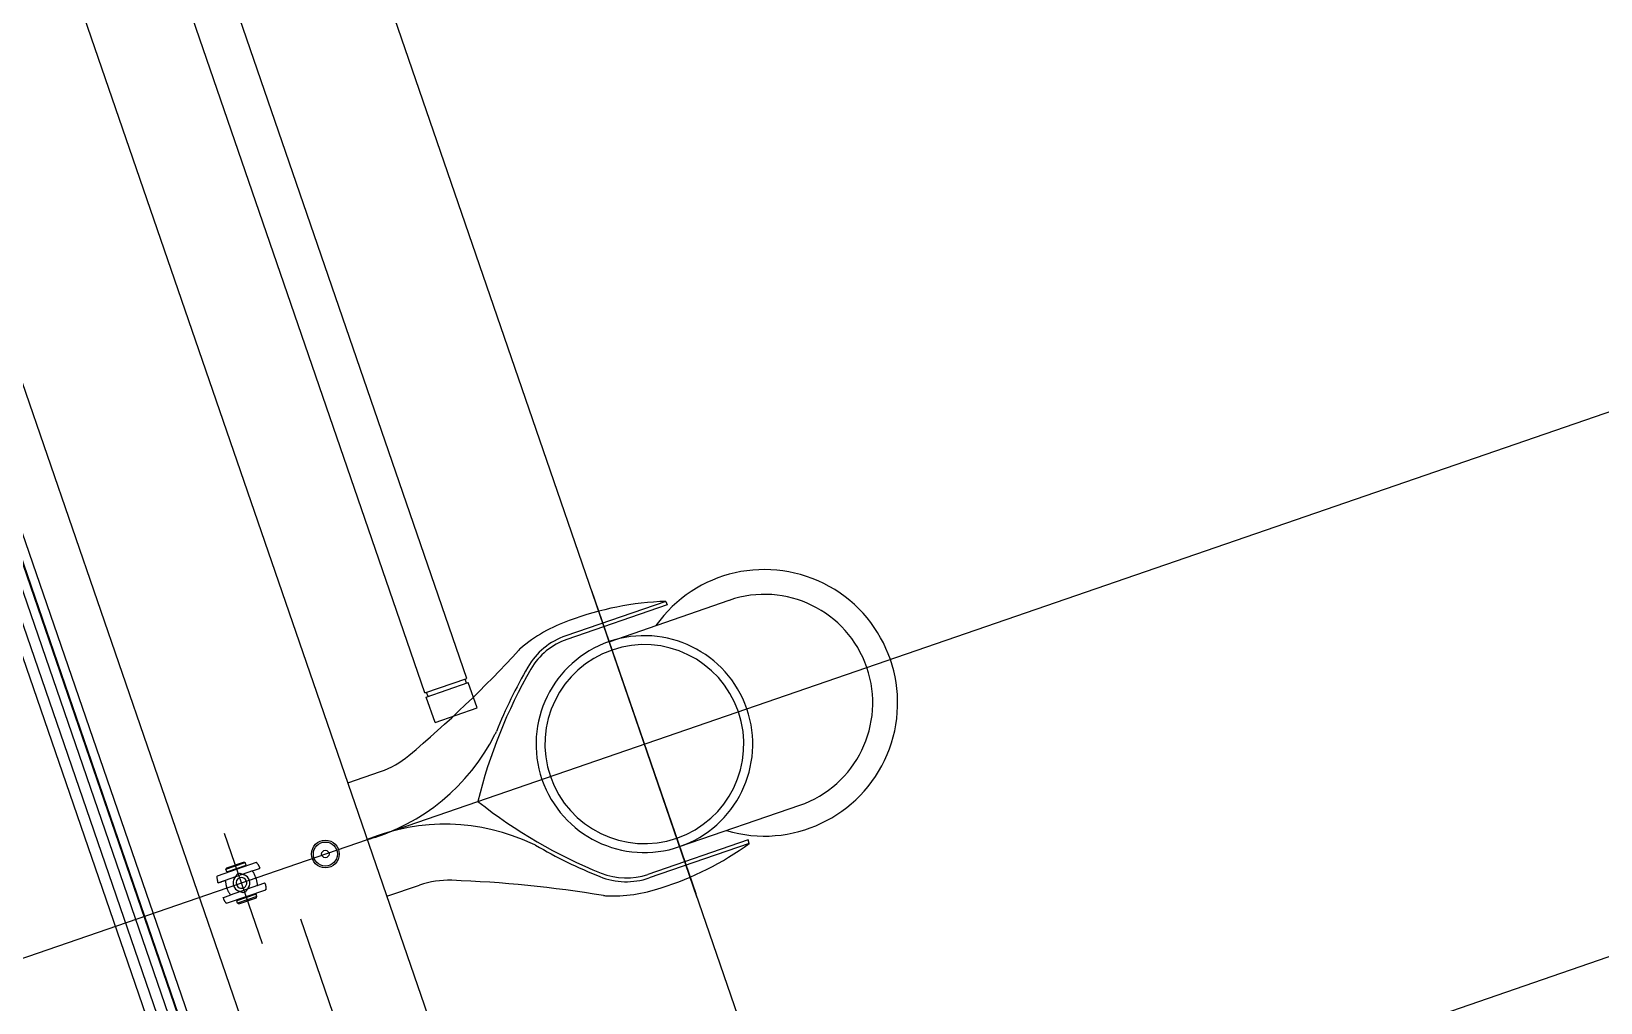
# Model space of a CAD drawing. Extents: x 809487 to 809680, y 818779 to 819225.
# Drawn here: x 809534.65 to 809536.417, y 819072.313 to 819073.407 of the extents above; entities that cross this region are included whole.
import ezdxf

# ---------------------------------------------------------------- set-up
doc = ezdxf.new("R2010")
doc.units = 0
for name, color, linetype in [('F-RC', 7, 'Continuous'), ('MAJ214__', 7, 'Continuous'), ('MAJ270__', 7, 'Continuous'), ('MAJ292__', 7, 'Continuous')]:
    doc.layers.add(name, color=color, linetype=linetype)

msp = doc.modelspace()

# ---------------------------------------------------------------- linework, layer by layer
at = {"layer": 'F-RC'}
for p, q in [((809535.1405, 819072.6782), (809534.797, 819073.6757)), ((809535.0932, 819072.6619), (809534.7497, 819073.6594)), ((809535.0932, 819072.6619), (809535.1405, 819072.6782)), ((809535.0948, 819072.6572), (809535.1421, 819072.6735)), ((809535.0967, 819072.6578), (809535.0951, 819072.6626)), ((809535.1402, 819072.6728), (809535.1386, 819072.6775)), ((809535.1519, 819072.6451), (809535.1421, 819072.6735)), ((809535.1046, 819072.6288), (809535.0948, 819072.6572)), ((809535.1046, 819072.6288), (809535.1519, 819072.6451))]:
    msp.add_line(p, q, dxfattribs=at)
at = {"layer": 'MAJ214__'}
for p, q in [((809534.9077, 819072.2332), (809533.957, 819074.9941)), ((809534.8238, 819072.2439), (809533.8878, 819074.9623)), ((809534.8332, 819072.2472), (809533.8972, 819074.9656)), ((809534.834, 819072.2474), (809533.898, 819074.9658)), ((809534.8124, 819072.24), (809533.8764, 819074.9584)), ((809534.8691, 819072.4634), (809534.8909, 819072.4709)), ((809534.8896, 819072.4715), (809534.8697, 819072.4647)), ((809534.8701, 819072.4606), (809534.8918, 819072.4681)), ((809534.8896, 819072.4715), (809534.8909, 819072.4709)), ((809534.8918, 819072.4681), (809534.8909, 819072.4709)), ((809534.899, 819072.4615), (809534.8683, 819072.4509)), ((809534.8697, 819072.4647), (809534.8691, 819072.4634)), ((809534.8701, 819072.4606), (809534.8691, 819072.4634)), ((809534.872, 819072.4612), (809534.8723, 819072.4603)), ((809534.89, 819072.4674), (809534.8903, 819072.4665)), ((809534.8992, 819072.4616), (809534.9068, 819072.4642)), ((809534.8664, 819072.4318), (809534.874, 819072.4344)), ((809534.8699, 819072.4251), (809534.9139, 819072.4402)), ((809534.9047, 819072.445), (809534.874, 819072.4344)), ((809534.9031, 819072.4354), (809534.8813, 819072.4279)), ((809534.9041, 819072.4326), (809534.8823, 819072.4251)), ((809534.9007, 819072.4346), (809534.901, 819072.4353)), ((809534.9009, 819072.4357), (809534.901, 819072.4353)), ((809534.9041, 819072.4326), (809534.9031, 819072.4354)), ((809534.9034, 819072.4313), (809534.9041, 819072.4326)), ((809534.9125, 819072.4477), (809534.9049, 819072.4451)), ((809534.8823, 819072.4251), (809534.8813, 819072.4279)), ((809534.8836, 819072.4245), (809534.8823, 819072.4251)), ((809534.8829, 819072.4295), (809534.8831, 819072.4291)), ((809534.8837, 819072.4288), (809534.8831, 819072.4291)), ((809534.8836, 819072.4245), (809534.9034, 819072.4313))]:
    msp.add_line(p, q, dxfattribs=at)
for points in [[(809535.3646, 819072.765), (809535.2518, 819072.7262)], [(809535.4585, 819072.4925), (809535.3457, 819072.4537)], [(809534.9033, 819072.4709), (809534.8593, 819072.4558)]]:
    msp.add_lwpolyline(points, dxfattribs=at)
for radius in [0.0155, 0.0135, 0.0042]:
    msp.add_circle((809534.9811, 819072.4806), radius, dxfattribs=at)
for centre, radius, start, end in [((809535.2776, 819072.6513), 0.0792, 109, 149.9624), ((809535.6999, 819072.4071), 0.567, 149.9624, 158.1041), ((809534.966, 819072.7189), 0.2307, 285.6773, 333.2312), ((809535.1552, 819072.626), 0.02, 326.6754, 338.1041), ((809535.1159, 819072.2834), 0.2307, 64.7688, 112.3227), ((809534.966, 819072.7189), 0.2307, 285.6773, 292.3227), ((809535.1159, 819072.2834), 0.2307, 105.6773, 112.3227), ((809535.2079, 819072.4731), 0.02, 59.8959, 71.3246), ((809535.5023, 819072.981), 0.567, 239.8959, 248.0376), ((809534.8866, 819072.448), 0.0095, 145.1826, 198.9999), ((809534.8866, 819072.448), 0.006, 19.0001, 198.9999), ((809534.8866, 819072.448), 0.0109, 101.1265, 116.8735), ((809534.8866, 819072.448), 0.0095, 19.0001, 71.3051), ((809534.8866, 819072.448), 0.0095, 326.6949, 19.0001), ((809535.3199, 819072.5286), 0.0792, 248.0376, 289), ((809534.8866, 819072.448), 0.0095, 198.9999, 252.8174), ((809534.8866, 819072.448), 0.006, 198.9999, 19.0001), ((809534.8866, 819072.448), 0.0109, 281.1265, 296.8735)]:
    msp.add_arc(centre, radius, start, end, dxfattribs=at)
for points, degree in [([(809534.904, 819072.4705), (809534.9043, 819072.4701), (809534.9047, 819072.4696), (809534.9054, 819072.4686), (809534.9057, 819072.4681), (809534.9062, 819072.4671), (809534.9065, 819072.4666), (809534.9068, 819072.4658), (809534.907, 819072.4655), (809534.9071, 819072.4652)], 3), ([(809534.859, 819072.4551), (809534.859, 819072.4545), (809534.859, 819072.4538), (809534.8591, 819072.4527), (809534.8592, 819072.4521), (809534.8594, 819072.451), (809534.8595, 819072.4504), (809534.8597, 819072.4496), (809534.8598, 819072.4492), (809534.8598, 819072.4489)], 3), ([(809534.8607, 819072.4483), (809534.8613, 819072.4486), (809534.862, 819072.4488), (809534.8636, 819072.4493), (809534.8645, 819072.4497), (809534.8661, 819072.4502), (809534.8667, 819072.4504), (809534.8676, 819072.4507), (809534.8679, 819072.4508), (809534.8683, 819072.4509)], 3), ([(809534.8607, 819072.4483), (809534.8615, 819072.4486), (809534.8624, 819072.4489), (809534.8633, 819072.4492), (809534.8646, 819072.4497), (809534.8658, 819072.4501), (809534.8671, 819072.4506), (809534.8675, 819072.4507), (809534.8679, 819072.4508), (809534.8683, 819072.4509)], 3), ([(809534.8683, 819072.4509), (809534.8683, 819072.4509), (809534.8683, 819072.4509), (809534.8683, 819072.4508), (809534.8684, 819072.4506), (809534.8685, 819072.45), (809534.8686, 819072.4496), (809534.8688, 819072.4484), (809534.8689, 819072.4473), (809534.8693, 819072.4451), (809534.8696, 819072.4439), (809534.8701, 819072.4426), (809534.8701, 819072.4425), (809534.8702, 819072.4423)], 3), ([(809534.8795, 819072.4545), (809534.8795, 819072.4545), (809534.8795, 819072.4545), (809534.8794, 819072.4544), (809534.8794, 819072.4543), (809534.8792, 819072.4541), (809534.8791, 819072.4539), (809534.8789, 819072.4536), (809534.8788, 819072.4534), (809534.8786, 819072.4532)], 3), ([(809534.8816, 819072.4578), (809534.8805, 819072.456), (809534.8795, 819072.4545)], 2), ([(809534.8882, 819072.4575), (809534.8864, 819072.4581), (809534.8845, 819072.4587)], 2), ([(809534.8896, 819072.457), (809534.8894, 819072.4571), (809534.8892, 819072.4571), (809534.8888, 819072.4573), (809534.8886, 819072.4573), (809534.8884, 819072.4574), (809534.8883, 819072.4575), (809534.8882, 819072.4575), (809534.8882, 819072.4575), (809534.8882, 819072.4575)], 3), ([(809534.899, 819072.4615), (809534.8991, 819072.4616), (809534.8992, 819072.4616), (809534.8992, 819072.4616)], 2), ([(809534.899, 819072.4615), (809534.8991, 819072.4616), (809534.8992, 819072.4616), (809534.8992, 819072.4616)], 2), ([(809534.903, 819072.4537), (809534.9027, 819072.4547), (809534.9023, 819072.4557), (809534.9013, 819072.4576), (809534.9008, 819072.4586), (809534.9001, 819072.4599), (809534.8998, 819072.4604), (809534.8994, 819072.461), (809534.8993, 819072.4612), (809534.8992, 819072.4615), (809534.8992, 819072.4615), (809534.8992, 819072.4616)], 3), ([(809534.9049, 819072.4451), (809534.9049, 819072.4451), (809534.9049, 819072.4451), (809534.9048, 819072.4452), (809534.9048, 819072.4454), (809534.9046, 819072.446), (809534.9046, 819072.4464), (809534.9044, 819072.4477), (809534.9043, 819072.4487), (809534.9038, 819072.4509), (809534.9035, 819072.4521), (809534.9031, 819072.4534), (809534.9031, 819072.4535), (809534.903, 819072.4537)], 3), ([(809534.9072, 819072.465), (809534.9072, 819072.4649), (809534.9072, 819072.4649), (809534.9072, 819072.4648), (809534.9072, 819072.4647), (809534.9072, 819072.4646), (809534.9071, 819072.4645), (809534.9071, 819072.4644), (809534.907, 819072.4643), (809534.9069, 819072.4643), (809534.9069, 819072.4642), (809534.9068, 819072.4642), (809534.9068, 819072.4642), (809534.9068, 819072.4642)], 3), ([(809534.9072, 819072.465), (809534.9072, 819072.465), (809534.9072, 819072.465), (809534.9071, 819072.465), (809534.9071, 819072.4651), (809534.9071, 819072.4651), (809534.9071, 819072.4652), (809534.9071, 819072.4652)], 3), ([(809534.8599, 819072.4487), (809534.8599, 819072.4487), (809534.8599, 819072.4487), (809534.8599, 819072.4488), (809534.8599, 819072.4488), (809534.8599, 819072.4489), (809534.8599, 819072.4489), (809534.8598, 819072.4489)], 3), ([(809534.8599, 819072.4487), (809534.8599, 819072.4487), (809534.8599, 819072.4486), (809534.86, 819072.4486), (809534.86, 819072.4485), (809534.8602, 819072.4484), (809534.8602, 819072.4484), (809534.8604, 819072.4483), (809534.8604, 819072.4483), (809534.8606, 819072.4483), (809534.8606, 819072.4483), (809534.8607, 819072.4483), (809534.8607, 819072.4483), (809534.8607, 819072.4483)], 3), ([(809534.8702, 819072.4423), (809534.8705, 819072.4413), (809534.8709, 819072.4403), (809534.8719, 819072.4384), (809534.8724, 819072.4374), (809534.8731, 819072.4361), (809534.8734, 819072.4356), (809534.8737, 819072.435), (809534.8738, 819072.4348), (809534.8739, 819072.4345), (809534.874, 819072.4345), (809534.874, 819072.4344)], 3), ([(809534.8835, 819072.439), (809534.8837, 819072.4389), (809534.8839, 819072.4389), (809534.8843, 819072.4387), (809534.8845, 819072.4387), (809534.8848, 819072.4386), (809534.8849, 819072.4385), (809534.885, 819072.4385), (809534.885, 819072.4385), (809534.885, 819072.4385)], 3), ([(809534.885, 819072.4385), (809534.8867, 819072.4379), (809534.8887, 819072.4373)], 2), ([(809534.8915, 819072.4382), (809534.8927, 819072.44), (809534.8937, 819072.4415)], 2), ([(809534.8937, 819072.4415), (809534.8937, 819072.4415), (809534.8937, 819072.4415), (809534.8937, 819072.4416), (809534.8938, 819072.4417), (809534.8939, 819072.4419), (809534.8941, 819072.4421), (809534.8943, 819072.4424), (809534.8944, 819072.4426), (809534.8945, 819072.4428)], 3), ([(809534.9049, 819072.4451), (809534.9048, 819072.445), (809534.9048, 819072.445), (809534.9047, 819072.445)], 2), ([(809534.9125, 819072.4477), (809534.9125, 819072.4477), (809534.9125, 819072.4477), (809534.9125, 819072.4477), (809534.9126, 819072.4477), (809534.9127, 819072.4477), (809534.9127, 819072.4477), (809534.9128, 819072.4477), (809534.9129, 819072.4477), (809534.913, 819072.4476), (809534.9131, 819072.4476), (809534.9132, 819072.4474), (809534.9132, 819072.4474), (809534.9133, 819072.4473)], 3), ([(809534.9133, 819072.4471), (809534.9133, 819072.4471), (809534.9133, 819072.4472), (809534.9133, 819072.4472), (809534.9133, 819072.4472), (809534.9133, 819072.4473), (809534.9133, 819072.4473), (809534.9133, 819072.4473)], 3), ([(809534.9133, 819072.4471), (809534.9134, 819072.4468), (809534.9135, 819072.4464), (809534.9137, 819072.4456), (809534.9138, 819072.445), (809534.914, 819072.4439), (809534.914, 819072.4433), (809534.9141, 819072.4422), (809534.9142, 819072.4416), (809534.9142, 819072.4409)], 3), ([(809534.9142, 819072.4409), (809534.9142, 819072.4409), (809534.9141, 819072.4408), (809534.9141, 819072.4407), (809534.9141, 819072.4407), (809534.9141, 819072.4406), (809534.9141, 819072.4406), (809534.9141, 819072.4405), (809534.9141, 819072.4405), (809534.914, 819072.4404), (809534.914, 819072.4404), (809534.914, 819072.4403), (809534.914, 819072.4403), (809534.9139, 819072.4402), (809534.9139, 819072.4402), (809534.9139, 819072.4402)], 3), ([(809534.8664, 819072.4318), (809534.8664, 819072.4318), (809534.8664, 819072.4318), (809534.8663, 819072.4318), (809534.8663, 819072.4318), (809534.8662, 819072.4317), (809534.8662, 819072.4317), (809534.8661, 819072.4316), (809534.8661, 819072.4315), (809534.866, 819072.4314), (809534.866, 819072.4313), (809534.866, 819072.4312), (809534.866, 819072.4311), (809534.866, 819072.431)], 3), ([(809534.8661, 819072.4308), (809534.8661, 819072.4309), (809534.8661, 819072.4309), (809534.866, 819072.4309), (809534.866, 819072.431), (809534.866, 819072.431), (809534.866, 819072.431), (809534.866, 819072.431)], 3), ([(809534.8661, 819072.4308), (809534.8662, 819072.4305), (809534.8663, 819072.4302), (809534.8667, 819072.4294), (809534.867, 819072.4289), (809534.8675, 819072.4279), (809534.8678, 819072.4274), (809534.8685, 819072.4264), (809534.8688, 819072.4259), (809534.8692, 819072.4255)], 3), ([(809534.8692, 819072.4255), (809534.8692, 819072.4254), (809534.8693, 819072.4254), (809534.8694, 819072.4253), (809534.8694, 819072.4253), (809534.8695, 819072.4252), (809534.8695, 819072.4252), (809534.8695, 819072.4252), (809534.8696, 819072.4251), (809534.8696, 819072.4251), (809534.8697, 819072.4251), (809534.8697, 819072.4251), (809534.8698, 819072.4251), (809534.8698, 819072.4251), (809534.8699, 819072.4251), (809534.8699, 819072.4251)], 3)]:
    msp.add_open_spline(points, degree=degree, dxfattribs=at)
at = {"layer": 'MAJ270__'}
for p, q in [((809536.4115, 819069.4935), (809534.4581, 819075.1666)), ((809537.6092, 819073.3855), (809534.5392, 819072.3284)), ((809537.6092, 819073.3855), (809534.5392, 819072.3284)), ((809537.7981, 819072.8371), (809534.728, 819071.78)), ((809537.7981, 819072.8371), (809534.728, 819071.78)), ((809535.2808, 819072.7772), (809535.3982, 819072.4363)), ((809535.3999, 819072.4313), (809535.2826, 819072.7722)), ((809534.9102, 819072.3793), (809534.8674, 819072.5036)), ((809534.9102, 819072.3793), (809534.8674, 819072.5036)), ((809534.9102, 819072.3793), (809534.8674, 819072.5036)), ((809535.1251, 819071.9087), (809534.9535, 819072.4073))]:
    msp.add_line(p, q, dxfattribs=at)
at = {"layer": 'MAJ292__'}
for p, q in [((809535.0968, 819072.2983), (809534.1461, 819075.0592)), ((809534.8434, 819072.2507), (809533.9074, 819074.9691)), ((809534.8009, 819072.236), (809533.8649, 819074.9544)), ((809535.3007, 819072.7196), (809535.4359, 819072.7662)), ((809535.3801, 819072.4889), (809535.5153, 819072.5355))]:
    msp.add_line(p, q, dxfattribs=at)
for points in [[(809535.3646, 819072.765), (809535.366, 819072.761), (809535.2532, 819072.7222)], [(809535.0064, 819072.5606), (809535.0432, 819072.5733)], [(809535.4585, 819072.4925), (809535.4571, 819072.4965), (809535.3443, 819072.4577)], [(809535.0503, 819072.433), (809535.0872, 819072.4457)]]:
    msp.add_lwpolyline(points, dxfattribs=at)
for centre, radius, start, end in [((809535.4756, 819072.6508), 0.15, 253.4229, 144.5771), ((809535.4756, 819072.6508), 0.122, 19, 109), ((809535.3757, 819072.4259), 0.3393, 91.8607, 110.7061), ((809535.3126, 819072.5806), 0.1724, 109.2751, 130.3961), ((809535.2776, 819072.6513), 0.075, 109, 149.9624), ((809535.3404, 819072.6043), 0.122, 19, 199), ((809535.3404, 819072.6043), 0.112, 19, 199), ((809534.2122, 819073.6168), 1.3402, 310.0784, 317.4258), ((809535.2138, 819072.6966), 0.02, 130.3961, 137.4258), ((809535.6999, 819072.4071), 0.5628, 149.9624, 166.3679), ((809535.4756, 819072.6508), 0.122, 289, 19), ((809535.3404, 819072.6043), 0.122, 199, 19), ((809535.3404, 819072.6043), 0.112, 199, 19), ((809535.0107, 819072.6679), 0.1, 289, 310.0784), ((809535.5023, 819072.981), 0.5628, 231.6321, 248.0376), ((809535.2584, 819072.7665), 0.3393, 287.2939, 306.1393), ((809535.1197, 819072.3511), 0.1, 87.9216, 109), ((809535.0748, 819071.1117), 1.3402, 80.5742, 87.9216), ((809535.3199, 819072.5286), 0.075, 248.0376, 289), ((809535.2975, 819072.4536), 0.02, 260.5742, 267.6039), ((809535.3039, 819072.6058), 0.1724, 267.6039, 288.7249)]:
    msp.add_arc(centre, radius, start, end, dxfattribs=at)
for points in [[(809534.9033, 819072.4709), (809534.9033, 819072.4709), (809534.9033, 819072.471), (809534.9034, 819072.4709), (809534.9035, 819072.4709), (809534.9035, 819072.4709), (809534.9036, 819072.4709), (809534.9036, 819072.4708), (809534.9037, 819072.4708), (809534.9037, 819072.4708), (809534.9037, 819072.4708), (809534.9038, 819072.4707), (809534.9038, 819072.4707), (809534.9039, 819072.4706), (809534.9039, 819072.4706), (809534.904, 819072.4705)], [(809534.8593, 819072.4558), (809534.8593, 819072.4558), (809534.8592, 819072.4558), (809534.8592, 819072.4557), (809534.8592, 819072.4557), (809534.8591, 819072.4556), (809534.8591, 819072.4556), (809534.8591, 819072.4555), (809534.8591, 819072.4555), (809534.8591, 819072.4554), (809534.8591, 819072.4554), (809534.859, 819072.4553), (809534.859, 819072.4553), (809534.859, 819072.4552), (809534.859, 819072.4551), (809534.859, 819072.4551)]]:
    msp.add_open_spline(points, degree=3, dxfattribs=at)

doc.saveas('drawing.dxf')
